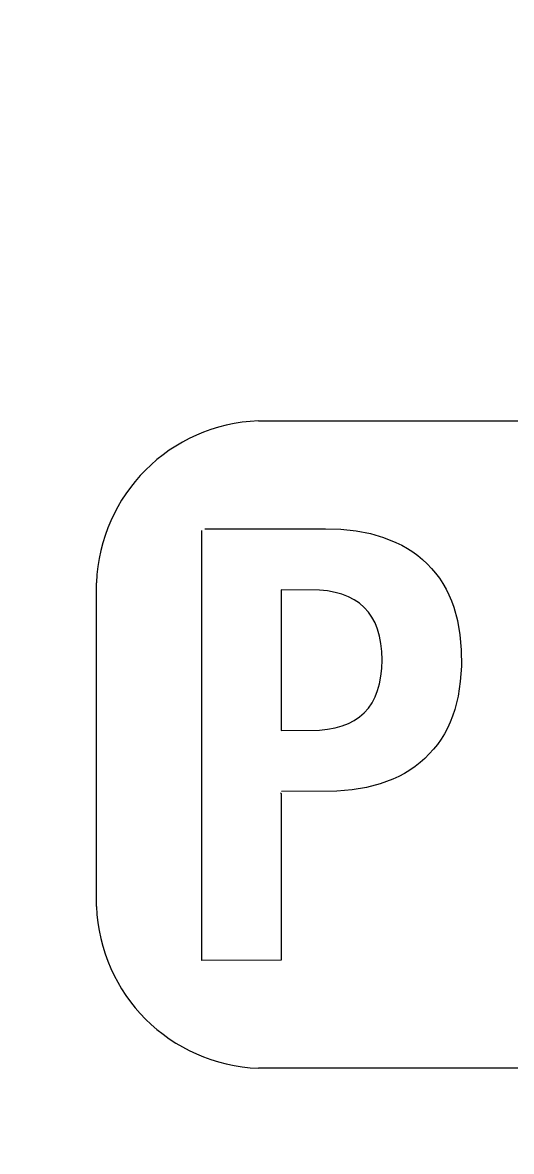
# Model space of a CAD drawing. Header units: millimetres. Extents: x -56261 to 196039, y 9480 to 100001.
# Drawn here: x 33825.15 to 33828.24, y 95866.64 to 95873.79 of the extents above; entities that cross this region are included whole.
import ezdxf

# ---------------------------------------------------------------- set-up
doc = ezdxf.new("R2010")
doc.units = ezdxf.units.MM
doc.set_wipeout_variables(frame=1)
doc.layers.add('SS-AIRCON', color=5, linetype='Continuous')
doc.layers.add('SS-TEXT', color=7, linetype='Continuous')

# ---------------------------------------------------------------- blocks, each defined once
blk = doc.blocks.new('I48T')
at = {"layer": 'SS-AIRCON', "color": 0, "linetype": 'Continuous'}
for p, q in [((-212.9999, -191.04143), (-202, -191.04143)), ((-202.2122, -193.58402), (-202.2117, -192.04284)), ((-202.2117, -192.04284), (-201.477, -192.04054)), ((-201.477, -192.04054), (-201.4754, -196.02561)), ((-200.5, -192.54144), (-200.5, -195.54144)), ((-203.1287, -193.67725), (-203.0032, -193.64424)), ((-203.0032, -193.64424), (-202.8689, -193.62163)), ((-202.8689, -193.62163), (-202.7258, -193.60938)), ((-202.7258, -193.60938), (-202.2141, -193.60673)), ((-203.3532, -193.77446), (-203.3004, -193.74626)), ((-203.3004, -193.74626), (-203.2454, -193.72065)), ((-203.2454, -193.72065), (-203.1287, -193.67725)), ((-203.4984, -193.87472), (-203.4522, -193.83869)), ((-203.4522, -193.83869), (-203.4038, -193.80527)), ((-203.4038, -193.80527), (-203.3532, -193.77446)), ((-203.623, -193.99785), (-203.5841, -193.95446)), ((-203.5841, -193.95446), (-203.5424, -193.91335)), ((-203.5424, -193.91335), (-203.4984, -193.87472)), ((-203.6927, -194.09147), (-203.6592, -194.04353)), ((-203.6592, -194.04353), (-203.623, -193.99785)), ((-203.7515, -194.19419), (-203.7235, -194.14169)), ((-203.7235, -194.14169), (-203.6927, -194.09147)), ((-202.6415, -194.18321), (-202.711, -194.196)), ((-202.5668, -194.17553), (-202.6415, -194.18321)), ((-202.2123, -194.17291), (-202.5668, -194.17553)), ((-202.2116, -195.47488), (-202.2123, -194.17291)), ((-203.7993, -194.30602), (-203.7768, -194.24897)), ((-203.7768, -194.24897), (-203.7515, -194.19419)), ((-202.8886, -194.26505), (-202.9375, -194.29828)), ((-202.8345, -194.23692), (-202.8886, -194.26505)), ((-202.7753, -194.21391), (-202.8345, -194.23692)), ((-202.711, -194.196), (-202.7753, -194.21391)), ((-203.8506, -194.49084), (-203.8192, -194.36535)), ((-203.8192, -194.36535), (-203.7993, -194.30602)), ((-203.0199, -194.38006), (-203.0533, -194.42861)), ((-202.9813, -194.33661), (-203.0199, -194.38006)), ((-202.9375, -194.29828), (-202.9813, -194.33661)), ((-203.8712, -194.62544), (-203.8506, -194.49084)), ((-203.0816, -194.48226), (-203.1047, -194.54102)), ((-203.0533, -194.42861), (-203.0816, -194.48226)), ((-203.1047, -194.54102), (-203.1227, -194.60487)), ((-203.8807, -194.76916), (-203.8712, -194.62544)), ((-203.1356, -194.67383), (-203.1433, -194.74788)), ((-203.1227, -194.60487), (-203.1356, -194.67383)), ((-203.8795, -194.91845), (-203.8807, -194.76916)), ((-203.1433, -194.74788), (-203.1458, -194.82703)), ((-203.1458, -194.82703), (-203.1432, -194.9055)), ((-203.1432, -194.9055), (-203.1354, -194.97891)), ((-203.8673, -195.05987), (-203.8795, -194.91845)), ((-203.1354, -194.97891), (-203.1225, -195.04725)), ((-203.8442, -195.19212), (-203.8673, -195.05987)), ((-203.1225, -195.04725), (-203.1045, -195.11052)), ((-203.1045, -195.11052), (-203.0813, -195.16873)), ((-203.8102, -195.31518), (-203.8442, -195.19212)), ((-203.0813, -195.16873), (-203.0529, -195.22188)), ((-203.0529, -195.22188), (-203.0194, -195.26997)), ((-203.7891, -195.37327), (-203.8102, -195.31518)), ((-203.0194, -195.26997), (-202.9808, -195.31299)), ((-202.9808, -195.31299), (-202.937, -195.35095)), ((-203.7653, -195.42907), (-203.7891, -195.37327)), ((-203.7388, -195.48257), (-203.7653, -195.42907)), ((-202.937, -195.35095), (-202.8881, -195.38384)), ((-202.8881, -195.38384), (-202.8341, -195.41168)), ((-202.8341, -195.41168), (-202.7748, -195.43445)), ((-202.7748, -195.43445), (-202.7105, -195.45216)), ((-203.7095, -195.53377), (-203.7388, -195.48257)), ((-203.6775, -195.58268), (-203.7095, -195.53377)), ((-202.7105, -195.45216), (-202.641, -195.4648)), ((-202.641, -195.4648), (-202.5663, -195.47239)), ((-202.5663, -195.47239), (-202.2116, -195.47487)), ((-203.6427, -195.62929), (-203.6775, -195.58268)), ((-203.6053, -195.6736), (-203.6427, -195.62929)), ((-203.5651, -195.71562), (-203.6053, -195.6736)), ((-203.5223, -195.75529), (-203.5651, -195.71562)), ((-203.4772, -195.79241), (-203.5223, -195.75529)), ((-203.43, -195.82695), (-203.4772, -195.79241)), ((-203.3805, -195.8589), (-203.43, -195.82695)), ((-203.3289, -195.88828), (-203.3805, -195.8589)), ((-203.275, -195.91507), (-203.3289, -195.88828)), ((-203.1607, -195.96091), (-203.275, -195.91507)), ((-203.0376, -195.99644), (-203.1607, -195.96091)), ((-202.9056, -196.02164), (-203.0376, -195.99644)), ((-202.7648, -196.03653), (-202.9056, -196.02164)), ((-202.6236, -196.04112), (-202.7648, -196.03653)), ((-202, -197.04145), (-212.9999, -197.04145))]:
    blk.add_line(p, q, dxfattribs=at)
for points in [[(-202.205, -193.59537), (-202.2052, -193.59499, -0.00011365), (-202.2054, -193.59461, -0.00011377), (-202.2057, -193.59423, -0.0001139), (-202.2059, -193.59385, -0.00011402), (-202.2062, -193.59347, -0.00011415), (-202.2064, -193.59309, -0.00011427), (-202.2066, -193.59271, -0.00011439), (-202.2069, -193.59233, -0.00011451), (-202.2071, -193.59195, -0.00011464), (-202.2074, -193.59157, -0.00011478), (-202.2076, -193.59119, -0.00011489), (-202.2078, -193.59081, -0.00011495), (-202.2081, -193.59043, -0.00011516), (-202.2083, -193.59005, -0.00011549), (-202.2086, -193.58967, -0.00011533), (-202.2088, -193.5893, -0.00011474), (-202.209, -193.58892, -0.00011586), (-202.2093, -193.58854, -0.00011834), (-202.2095, -193.58816, -0.00011511), (-202.2097, -193.58778, -0.00010759), (-202.21, -193.5874, -0.00011887), (-202.2102, -193.58702, -0.00014186), (-202.2104, -193.58663, -0.00010782), (-202.2107, -193.58627, -0.00003705), (-202.2109, -193.58593, -0.00015226), (-202.2111, -193.58551, -0.00026254), (-202.2115, -193.58486, -0.00012862), (-202.2121, -193.584, -0.00006822)], [(-201.5032, -196.04072), (-201.5406, -196.04073, 0.0000014), (-201.5779, -196.04073, 0.0000014), (-201.6153, -196.04074, 0.0000014), (-201.6526, -196.04075, 0.0000014), (-201.69, -196.04076, 0.0000014), (-201.7273, -196.04077, 0.0000014), (-201.7647, -196.04078, 0.0000014), (-201.802, -196.04079, 0.0000014), (-201.8394, -196.0408, 0.0000014), (-201.8767, -196.04081, 0.0000014), (-201.9141, -196.04082, 0.0000014), (-201.9514, -196.04084, 0.0000014), (-201.9888, -196.04085, 0.0000014), (-202.0261, -196.04086, 0.0000014), (-202.0635, -196.04087, 0.0000014), (-202.1008, -196.04088, 0.00000139), (-202.1381, -196.04089, 0.0000014), (-202.1755, -196.04091, 0.00000143), (-202.2129, -196.04092, 0.00000139), (-202.2502, -196.04093, 0.0000013), (-202.2873, -196.04095, 0.00000143), (-202.3249, -196.04096, 0.0000017), (-202.3634, -196.04097, 0.00000129), (-202.3996, -196.04099, 0.00000044), (-202.4323, -196.041, 0.00000182), (-202.4743, -196.04101, 0.00000314), (-202.539, -196.04104, 0.00000153), (-202.6237, -196.04107, 0.00000081)]]:
    blk.add_lwpolyline(points, format="xyb", dxfattribs=at)
for centre, radius, start, end in [((-202.0574, -192.59883), 1.55845, 2.110399, 87.889601), ((-202.0575, -195.48395), 1.55856, 272.11397, 357.88603)]:
    blk.add_arc(centre, radius, start, end, dxfattribs=at)
blk = doc.blocks.new('A$C43DE16F2')
blk.add_wipeout([(0, 14550.001), (0, 0.001), (29100, 0.001), (29100, 14550.001)]).dxf.layer = 'SS-TEXT'
at = {"layer": 'SS-TEXT', "linetype": 'Continuous', "xscale": 1.577261091527505, "yscale": 1.577261091527505, "zscale": 1.577261091527505, "rotation": 180}
blk.add_blockref('I48T', (11081.918, 7128.457), dxfattribs=at)

msp = doc.modelspace()

# ---------------------------------------------------------------- block references
at = {"layer": 'SS-TEXT', "xscale": 0.4331186193392458, "yscale": 0.4331186193392458, "zscale": 0.4331186193392458}
msp.add_blockref('A$C43DE16F2', (28888.8606, 92649.191), dxfattribs=at)

doc.saveas('drawing.dxf')
